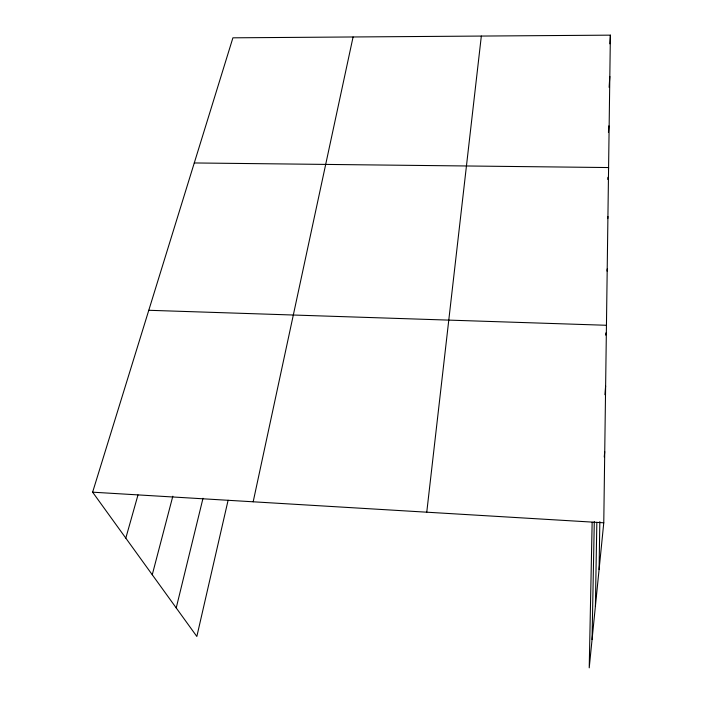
<?xml version="1.0" encoding="UTF-8"?>
<svg xmlns="http://www.w3.org/2000/svg" width="703" height="703" viewBox="0 0 703 703"><rect width="100%" height="100%" fill="white"/><g stroke="black" fill="none" stroke-linecap="round" stroke-linejoin="round"><path stroke-width="1.05" d="M592.146 522.311L589.219 667.85L603.772 522.795L610.38 35.15L232.913 37.821L92.62 492.179L196.84 636.47L228.106 500.255M599.079 569.535L599.835 521.617M595.379 606.408L596.847 522.347M592.058 639.554L594.29 521.626M609.844 43.832L610.38 35.15M609.123 87.365L609.817 76.425M608.447 132.349L608.868 125.863M607.779 179.45L607.919 177.288M608.438 169.713L608.587 167.551L194.283 162.955M607.77 218.624L607.919 216.471M607.049 271.094L607.207 268.915M605.67 335.12L605.845 332.932M604.896 394.717L605.626 386.009M604.246 457.003L604.738 451.642M426.765 512.188L481.335 36.064M253.177 501.793L353.082 36.969M176.225 607.928L203.009 498.26M152.261 574.746L172.824 496.221M125.811 538.129L137.999 494.921M148.79 310.287L606.452 325.278M92.62 492.179L603.772 522.795"/></g></svg>
